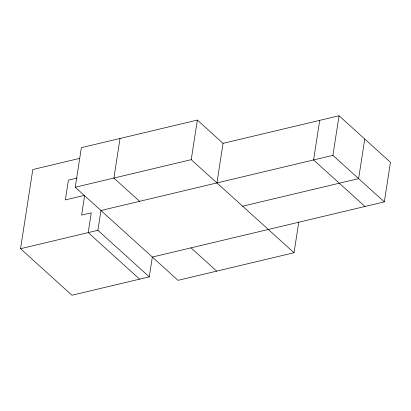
<?xml version="1.0" encoding="UTF-8"?>
<svg xmlns="http://www.w3.org/2000/svg" width="411" height="411" viewBox="0 0 411 411"><rect width="100%" height="100%" fill="white"/><g stroke="black" fill="none" stroke-linecap="round" stroke-linejoin="round"><path stroke-width="0.62" d="M298.802 221.955L294.035 252.739L178.045 280.328L75.239 187.246L81.368 147.662L197.357 120.079L223.055 143.347L339.044 115.763L390.45 162.299L384.321 201.883L152.342 257.055L149.28 276.85L71.956 295.237L20.55 248.701L32.808 169.532L79.693 158.379M149.28 276.85L97.875 230.309L100.942 210.514L332.915 155.348L384.321 201.883M120.027 138.466L113.898 178.05L139.601 201.323M294.035 252.739L191.228 159.663L197.357 120.079M216.931 182.931L223.055 143.347M319.712 120.356L313.588 159.941L364.989 206.481M332.915 155.348L339.044 115.763M364.747 139.031L358.618 178.615L242.629 206.199M77.134 178.05L68.406 180.126L65.339 199.921L84.671 195.323L81.609 215.112L91.273 212.816L88.211 232.605L139.617 279.146M75.239 187.246L191.228 159.663M20.55 248.701L97.875 230.309M191.007 247.864L216.71 271.132"/></g></svg>
